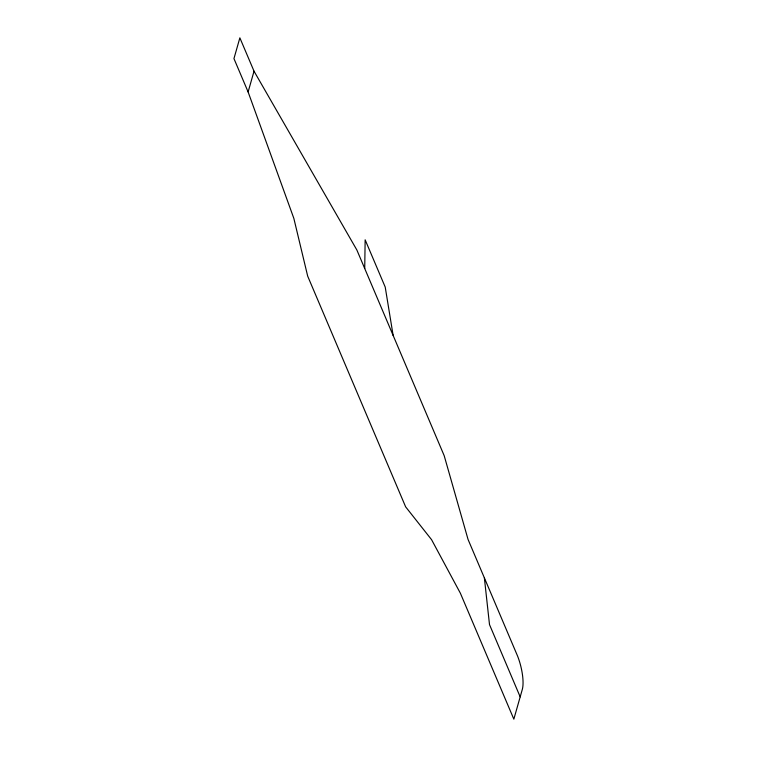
<?xml version="1.0" encoding="UTF-8"?>
<svg xmlns="http://www.w3.org/2000/svg" width="757" height="757" viewBox="0 0 757 757"><rect width="100%" height="100%" fill="white"/><g stroke="black" fill="none" stroke-linecap="round" stroke-linejoin="round"><path stroke-width="1.14" d="M364.723 268.517L365.148 239.827L385.218 287.083L393.129 335.417M248.116 91.957L254.03 71.205L239.865 37.85L233.951 58.601L248.116 91.957L293.839 218.366L307.683 276.135L405.638 506.849L431.566 539.665L460.379 593.223L513.842 719.15L522.283 689.513A26.107 7.863 75.9 0 0 517.618 656.168L468.044 539.419L444.189 455.695L356.859 249.99L254.03 71.205M520.182 696.875L489.505 624.601L484.366 577.846"/></g></svg>
